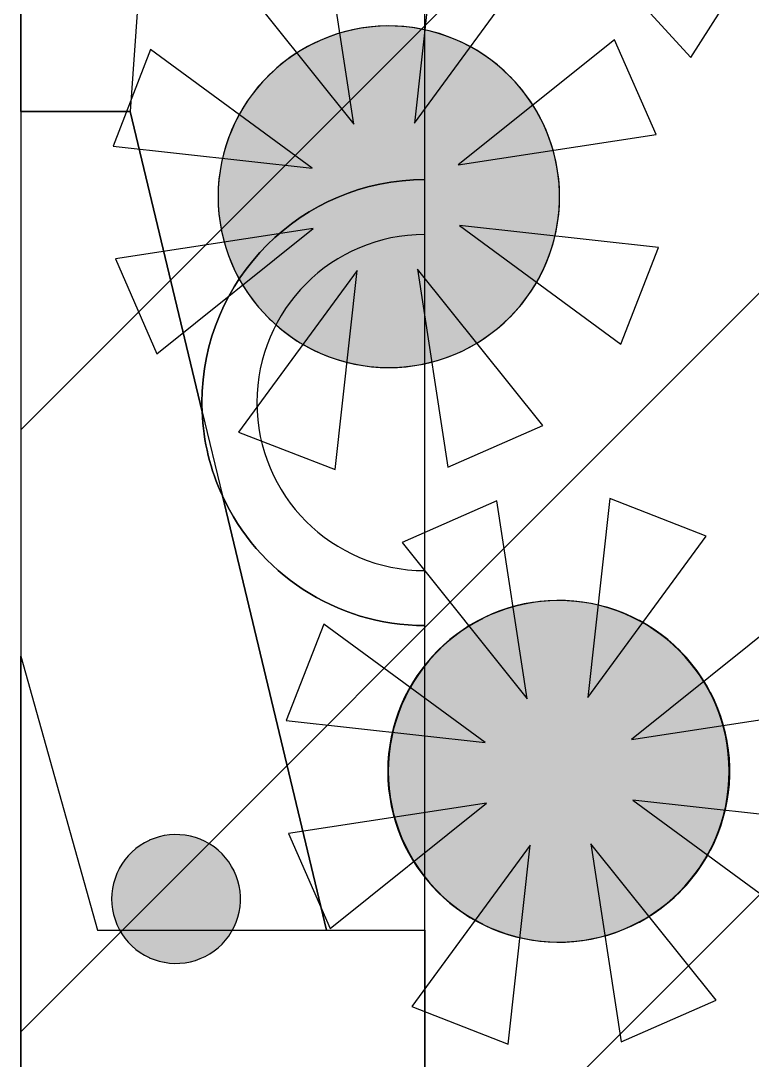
# Model space of a CAD drawing. Extents: x -10 to 112, y 72 to 347.
# Drawn here: x 71.26 to 88.45, y 84.74 to 109.16 of the extents above; entities that cross this region are included whole.
import ezdxf

# ---------------------------------------------------------------- set-up
doc = ezdxf.new("R2010")
doc.units = 0
for name, color, linetype in [('HOLES', 7, 'CONTINUOUS'), ('LAYER_5', 7, 'CONTINUOUS'), ('LAYER_7', 7, 'CONTINUOUS'), ('OUTLINES', 7, 'CONTINUOUS')]:
    doc.layers.add(name, color=color, linetype=linetype)

# ---------------------------------------------------------------- blocks, each defined once
blk = doc.blocks.new('*X88')
at = {"layer": 'OUTLINES', "color": 7}
blk.add_line((71.261, 85.403), (73.65, 87.792), dxfattribs=at)
blk = doc.blocks.new('*X94')
at = {"layer": 'OUTLINES', "color": 7}
for p, q in [((80.758, 109.042), (93.066, 121.351)), ((80.758, 94.9), (93.066, 107.208)), ((80.758, 80.758), (93.066, 93.066))]:
    blk.add_line(p, q, dxfattribs=at)
blk = doc.blocks.new('*X97')
at = {"layer": 'OUTLINES', "color": 7}
blk.add_line((74.783, 103.068), (80.758, 109.042), dxfattribs=at)
blk = doc.blocks.new('*X98')
at = {"layer": 'OUTLINES', "color": 7}
blk.add_line((77.519, 91.661), (80.758, 94.9), dxfattribs=at)
blk = doc.blocks.new('*X101')
at = {"layer": 'OUTLINES', "color": 7}
for p, q in [((71.261, 99.545), (74.783, 103.068)), ((73.65, 87.792), (77.519, 91.661))]:
    blk.add_line(p, q, dxfattribs=at)
blk = doc.blocks.new('BLOCK_3')
at = {"layer": 'OUTLINES'}
for points in [[(76.719, 147.736), (73.833, 107.026), (71.261, 107.026), (71.261, 147.736), (76.719, 147.736)], [(93.066, 87.792), (93.066, 74.715), (86.91, 74.715), (80.758, 74.715), (80.758, 87.792), (80.758, 94.95), (80.758, 96.241), (80.758, 104.136), (80.758, 105.428), (80.758, 122.414), (86.91, 122.414), (93.066, 122.414), (93.066, 105.428), (93.066, 104.136), (93.066, 96.241), (93.066, 94.95), (93.066, 87.792)], [(103.135, 96.273), (103.135, 71.522), (71.261, 71.522), (71.261, 94.23), (73.064, 87.792), (78.447, 87.792), (80.758, 87.792), (80.758, 74.715), (86.91, 74.715), (93.066, 74.715), (93.066, 87.792), (95.374, 87.792), (100.76, 87.792), (103.135, 96.273)]]:
    blk.add_lwpolyline(points, dxfattribs=at)
for points, knots in [([(111.563, 123.208), (111.563, 123.208), (111.563, 103.431), (111.563, 103.431), (111.563, 103.431), (109.375, 95.624), (109.375, 95.624), (109.375, 95.624), (109.375, 71.522), (109.375, 71.522), (109.375, 71.522), (106.377, 71.522), (106.377, 71.522), (106.377, 79.696), (106.377, 87.866), (106.377, 96.037), (107.386, 99.646), (108.398, 103.255), (109.407, 106.863), (108.68, 120.837), (107.953, 134.811), (107.227, 148.784), (105.473, 151.821), (103.717, 154.859), (101.963, 157.896), (101.586, 157.896), (101.208, 157.896), (100.831, 157.896), (98.64, 163.541), (93.207, 167.259), (87.154, 167.259), (81.1, 167.259), (75.667, 163.541), (73.476, 157.896), (73.099, 157.896), (72.722, 157.896), (72.344, 157.896), (71.981, 157.272), (71.621, 156.647), (71.261, 156.026), (71.261, 156.026), (71.261, 160.898), (71.261, 160.898), (71.36, 160.898), (71.459, 160.898), (71.557, 160.898), (78.207, 173.38), (96.1, 173.38), (102.75, 160.898), (103.064, 160.898), (103.378, 160.898), (103.695, 160.898), (105.858, 157.152), (108.021, 153.405), (110.187, 149.659), (110.645, 140.843), (111.104, 132.024), (111.563, 123.208)], [0, 0, 0, 0, 1, 1, 1, 2, 2, 2, 3, 3, 3, 4, 4, 4, 5, 5, 5, 6, 6, 6, 7, 7, 7, 8, 8, 8, 9, 9, 9, 10, 10, 10, 11, 11, 11, 12, 12, 12, 13, 13, 13, 14, 14, 14, 15, 15, 15, 16, 16, 16, 17, 17, 17, 18, 18, 18, 19, 19, 19, 19]), ([(83.834, 137.798), (83.834, 137.798), (83.834, 130.108), (83.834, 130.108), (83.834, 130.108), (80.758, 122.414), (80.758, 122.414), (80.758, 122.414), (80.758, 105.428), (80.758, 105.428), (77.865, 105.428), (75.519, 103.082), (75.519, 100.189), (75.519, 100.115), (75.519, 100.044), (75.526, 99.974), (75.526, 99.974), (73.833, 107.026), (73.833, 107.026), (73.833, 107.026), (76.719, 147.736), (76.719, 147.736), (76.719, 147.736), (80.758, 154.725), (80.758, 154.725), (80.758, 154.725), (81.527, 149.338), (81.527, 149.338), (80.765, 147.814), (80.38, 146.48), (80.232, 145.288), (80.084, 144.071), (80.179, 143.002), (80.373, 142.032), (80.758, 140.106), (81.527, 138.568), (83.834, 137.798)], [0, 0, 0, 0, 1, 1, 1, 2, 2, 2, 3, 3, 3, 4, 4, 4, 5, 5, 5, 6, 6, 6, 7, 7, 7, 8, 8, 8, 9, 9, 9, 10, 10, 10, 11, 11, 11, 12, 12, 12, 12]), ([(75.999, 97.998), (75.999, 97.998), (78.447, 87.792), (78.447, 87.792), (78.447, 87.792), (73.064, 87.792), (73.064, 87.792), (73.064, 87.792), (71.261, 94.23), (71.261, 94.23), (71.261, 94.23), (71.261, 107.026), (71.261, 107.026), (71.261, 107.026), (73.833, 107.026), (73.833, 107.026), (73.833, 107.026), (75.526, 99.974), (75.526, 99.974), (75.551, 99.268), (75.72, 98.601), (75.999, 97.998)], [0, 0, 0, 0, 1, 1, 1, 2, 2, 2, 3, 3, 3, 4, 4, 4, 5, 5, 5, 6, 6, 6, 7, 7, 7, 7]), ([(80.758, 104.136), (80.758, 104.136), (80.758, 96.241), (80.758, 96.241), (78.578, 96.241), (76.81, 98.009), (76.81, 100.189), (76.81, 102.369), (78.578, 104.136), (80.758, 104.136)], [0, 0, 0, 0, 1, 1, 1, 2, 2, 2, 3, 3, 3, 3]), ([(80.758, 94.95), (80.758, 94.95), (80.758, 87.792), (80.758, 87.792), (80.758, 87.792), (78.447, 87.792), (78.447, 87.792), (78.447, 87.792), (75.999, 97.998), (75.999, 97.998), (76.828, 96.199), (78.648, 94.95), (80.758, 94.95)], [0, 0, 0, 0, 1, 1, 1, 2, 2, 2, 3, 3, 3, 4, 4, 4, 4])]:
    blk.add_open_spline(points, degree=3, knots=knots, dxfattribs=at)
at = {"layer": 'OUTLINES', "color": 7}
for name in ['*X97', '*X94', '*X101', '*X98', '*X88']:
    blk.add_blockref(name, (0, 0), dxfattribs=at)
blk = doc.blocks.new('BLOCK_4')
at = {"layer": 'OUTLINES', "color": 7}
for points in [[(71.261, 147.736), (71.261, 107.026), (71.261, 94.23), (71.261, 71.522), (103.135, 71.522), (106.377, 71.522), (109.375, 71.522)], [(76.719, 147.736), (73.833, 107.026)], [(80.758, 87.792), (80.758, 94.95), (80.758, 96.241), (80.758, 104.136), (80.758, 105.428), (80.758, 122.414)], [(71.261, 107.026), (73.833, 107.026)], [(73.833, 107.026), (75.526, 99.974), (75.999, 97.998), (78.447, 87.792)], [(71.261, 94.23), (73.064, 87.792), (78.447, 87.792)], [(78.447, 87.792), (80.758, 87.792)], [(80.758, 87.792), (80.758, 74.715), (86.91, 74.715)]]:
    blk.add_lwpolyline(points, dxfattribs=at)
for points, knots in [([(106.377, 71.522), (106.377, 79.696), (106.377, 87.866), (106.377, 96.037), (107.386, 99.646), (108.398, 103.255), (109.407, 106.863), (108.68, 120.837), (107.953, 134.811), (107.227, 148.784), (105.473, 151.821), (103.717, 154.859), (101.963, 157.896), (101.586, 157.896), (101.208, 157.896), (100.831, 157.896), (98.64, 163.541), (93.207, 167.259), (87.154, 167.259), (81.1, 167.259), (75.667, 163.541), (73.476, 157.896), (73.099, 157.896), (72.722, 157.896), (72.344, 157.896), (71.981, 157.272), (71.621, 156.647), (71.261, 156.026)], [0, 0, 0, 0, 1, 1, 1, 2, 2, 2, 3, 3, 3, 4, 4, 4, 5, 5, 5, 6, 6, 6, 7, 7, 7, 8, 8, 8, 9, 9, 9, 9]), ([(80.758, 105.428), (77.865, 105.428), (75.519, 103.082), (75.519, 100.189), (75.519, 100.115), (75.519, 100.044), (75.526, 99.974), (75.551, 99.268), (75.72, 98.601), (75.999, 97.998), (76.828, 96.199), (78.648, 94.95), (80.758, 94.95)], [0, 0, 0, 0, 1, 1, 1, 2, 2, 2, 3, 3, 3, 4, 4, 4, 4]), ([(80.758, 104.136), (78.578, 104.136), (76.81, 102.369), (76.81, 100.189), (76.81, 98.009), (78.578, 96.241), (80.758, 96.241)], [0, 0, 0, 0, 1, 1, 1, 2, 2, 2, 2])]:
    blk.add_open_spline(points, degree=3, knots=knots, dxfattribs=at)
blk = doc.blocks.new('BLOCK_2')
at = {"layer": 'OUTLINES'}
for name in ['BLOCK_3', 'BLOCK_4']:
    blk.add_blockref(name, (0, 0), dxfattribs=at)
blk = doc.blocks.new('*U55')
at = {"layer": 'LAYER_5', "color": 7}
for points in [[(79.104, 101.092), (78.719, 108.857), (79.104, 108.956)], [(79.502, 101.031), (79.104, 108.956), (79.502, 109.016)], [(79.104, 101.092), (79.104, 108.956), (79.502, 101.031)], [(79.912, 101.011), (79.502, 109.016), (79.912, 109.037)], [(79.502, 101.031), (79.502, 109.016), (79.912, 101.011)], [(78.35, 101.326), (78, 108.553), (78.35, 108.722)], [(78.719, 101.191), (78.35, 108.722), (78.719, 108.857)], [(78.35, 101.326), (78.35, 108.722), (78.719, 101.191)], [(78.719, 101.191), (78.719, 108.857), (79.104, 101.092)], [(78, 101.495), (77.669, 108.352), (78, 108.553)], [(78, 101.495), (78, 108.553), (78.35, 101.326)], [(77.669, 101.696), (77.36, 108.121), (77.669, 108.352)], [(77.669, 101.696), (77.669, 108.352), (78, 101.495)], [(77.36, 101.927), (77.075, 107.862), (77.36, 108.121)], [(77.36, 101.927), (77.36, 108.121), (77.669, 101.696)], [(77.075, 102.186), (76.816, 107.577), (77.075, 107.862)], [(77.075, 102.186), (77.075, 107.862), (77.36, 101.927)], [(76.816, 102.471), (76.585, 107.268), (76.816, 107.577)], [(76.816, 102.471), (76.816, 107.577), (77.075, 102.186)], [(76.585, 102.78), (76.384, 106.937), (76.585, 107.268)], [(76.585, 102.78), (76.585, 107.268), (76.816, 102.471)], [(76.384, 103.111), (76.215, 106.586), (76.384, 106.937)], [(76.384, 103.111), (76.384, 106.937), (76.585, 102.78)], [(76.215, 103.462), (76.08, 106.217), (76.215, 106.586)], [(76.215, 103.462), (76.215, 106.586), (76.384, 103.111)], [(76.08, 103.831), (75.981, 105.833), (76.08, 106.217)], [(76.08, 103.831), (76.08, 106.217), (76.215, 103.462)], [(75.981, 104.215), (75.92, 105.434), (75.981, 105.833)], [(75.981, 104.215), (75.981, 105.833), (76.08, 103.831)], [(75.92, 104.614), (75.899, 105.024), (75.92, 105.434)], [(75.92, 104.614), (75.92, 105.434), (75.981, 104.215)]]:
    blk.add_solid(points, dxfattribs=at)
at = {"layer": 'LAYER_5', "color": 7, "extrusion": (0, 0, -1)}
for points in [[(-79.912, 101.011), (-79.912, 109.037), (-80.323, 101.031)], [(-80.323, 101.031), (-79.912, 109.037), (-80.323, 109.016)], [(-80.323, 101.031), (-80.323, 109.016), (-80.721, 101.092)], [(-80.721, 101.092), (-80.323, 109.016), (-80.721, 108.956)], [(-80.721, 101.092), (-80.721, 108.956), (-81.106, 101.191)], [(-81.106, 101.191), (-80.721, 108.956), (-81.106, 108.857)], [(-81.106, 101.191), (-81.106, 108.857), (-81.475, 101.326)], [(-81.475, 101.326), (-81.106, 108.857), (-81.475, 108.722)], [(-81.475, 101.326), (-81.475, 108.722), (-81.825, 101.495)], [(-81.825, 101.495), (-81.475, 108.722), (-81.825, 108.553)], [(-81.825, 101.495), (-81.825, 108.553), (-82.156, 101.696)], [(-82.156, 101.696), (-81.825, 108.553), (-82.156, 108.352)], [(-82.156, 101.696), (-82.156, 108.352), (-82.465, 101.927)], [(-82.465, 101.927), (-82.156, 108.352), (-82.465, 108.121)], [(-82.465, 101.927), (-82.465, 108.121), (-82.75, 102.186)], [(-82.75, 102.186), (-82.465, 108.121), (-82.75, 107.862)], [(-82.75, 102.186), (-82.75, 107.862), (-83.009, 102.471)], [(-83.009, 102.471), (-82.75, 107.862), (-83.009, 107.577)], [(-83.009, 102.471), (-83.009, 107.577), (-83.24, 102.78)], [(-83.24, 102.78), (-83.009, 107.577), (-83.24, 107.268)], [(-83.24, 102.78), (-83.24, 107.268), (-83.441, 103.111)], [(-83.441, 103.111), (-83.24, 107.268), (-83.441, 106.937)], [(-83.441, 103.111), (-83.441, 106.937), (-83.61, 103.462)], [(-83.61, 103.462), (-83.441, 106.937), (-83.61, 106.586)], [(-83.61, 103.462), (-83.61, 106.586), (-83.745, 103.831)], [(-83.745, 103.831), (-83.61, 106.586), (-83.745, 106.217)], [(-83.745, 103.831), (-83.745, 106.217), (-83.844, 104.215)], [(-83.844, 104.215), (-83.745, 106.217), (-83.844, 105.833)], [(-83.844, 104.215), (-83.844, 105.833), (-83.905, 104.614)], [(-83.905, 104.614), (-83.844, 105.833), (-83.905, 105.434)], [(-83.905, 104.614), (-83.905, 105.434), (-83.926, 105.024)]]:
    blk.add_solid(points, dxfattribs=at)
blk = doc.blocks.new('*U59')
at = {"layer": 'LAYER_5', "color": 7}
for points in [[(83.49, 87.531), (83.091, 95.455), (83.49, 95.516)], [(83.9, 87.511), (83.49, 95.516), (83.9, 95.537)], [(83.49, 87.531), (83.49, 95.516), (83.9, 87.511)], [(82.707, 87.691), (82.338, 95.222), (82.707, 95.357)], [(83.091, 87.592), (82.707, 95.357), (83.091, 95.455)], [(82.707, 87.691), (82.707, 95.357), (83.091, 87.592)], [(83.091, 87.592), (83.091, 95.455), (83.49, 87.531)], [(81.987, 87.995), (81.656, 94.852), (81.987, 95.053)], [(82.338, 87.826), (81.987, 95.053), (82.338, 95.222)], [(81.987, 87.995), (81.987, 95.053), (82.338, 87.826)], [(82.338, 87.826), (82.338, 95.222), (82.707, 87.691)], [(81.656, 88.196), (81.347, 94.621), (81.656, 94.852)], [(81.656, 88.196), (81.656, 94.852), (81.987, 87.995)], [(81.347, 88.427), (81.062, 94.362), (81.347, 94.621)], [(81.347, 88.427), (81.347, 94.621), (81.656, 88.196)], [(81.062, 88.686), (80.803, 94.077), (81.062, 94.362)], [(81.062, 88.686), (81.062, 94.362), (81.347, 88.427)], [(80.803, 88.971), (80.572, 93.768), (80.803, 94.077)], [(80.803, 88.971), (80.803, 94.077), (81.062, 88.686)], [(80.572, 89.28), (80.371, 93.437), (80.572, 93.768)], [(80.572, 89.28), (80.572, 93.768), (80.803, 88.971)], [(80.371, 89.611), (80.202, 93.086), (80.371, 93.437)], [(80.371, 89.611), (80.371, 93.437), (80.572, 89.28)], [(80.202, 89.962), (80.067, 92.717), (80.202, 93.086)], [(80.202, 89.962), (80.202, 93.086), (80.371, 89.611)], [(80.067, 90.33), (79.968, 92.333), (80.067, 92.717)], [(80.067, 90.33), (80.067, 92.717), (80.202, 89.962)], [(79.968, 90.715), (79.908, 91.934), (79.968, 92.333)], [(79.968, 90.715), (79.968, 92.333), (80.067, 90.33)], [(79.908, 91.113), (79.887, 91.524), (79.908, 91.934)], [(79.908, 91.113), (79.908, 91.934), (79.968, 90.715)]]:
    blk.add_solid(points, dxfattribs=at)
at = {"layer": 'LAYER_5', "color": 7, "extrusion": (0, 0, -1)}
for points in [[(-83.9, 87.511), (-83.9, 95.537), (-84.31, 87.531)], [(-84.31, 87.531), (-83.9, 95.537), (-84.31, 95.516)], [(-84.31, 87.531), (-84.31, 95.516), (-84.709, 87.592)], [(-84.709, 87.592), (-84.31, 95.516), (-84.709, 95.455)], [(-84.709, 87.592), (-84.709, 95.455), (-85.094, 87.691)], [(-85.094, 87.691), (-84.709, 95.455), (-85.094, 95.357)], [(-85.094, 87.691), (-85.094, 95.357), (-85.462, 87.826)], [(-85.462, 87.826), (-85.094, 95.357), (-85.462, 95.222)], [(-85.462, 87.826), (-85.462, 95.222), (-85.813, 87.995)], [(-85.813, 87.995), (-85.462, 95.222), (-85.813, 95.053)], [(-85.813, 87.995), (-85.813, 95.053), (-86.144, 88.196)], [(-86.144, 88.196), (-85.813, 95.053), (-86.144, 94.852)], [(-86.144, 88.196), (-86.144, 94.852), (-86.453, 88.427)], [(-86.453, 88.427), (-86.144, 94.852), (-86.453, 94.621)], [(-86.453, 88.427), (-86.453, 94.621), (-86.738, 88.686)], [(-86.738, 88.686), (-86.453, 94.621), (-86.738, 94.362)], [(-86.738, 88.686), (-86.738, 94.362), (-86.997, 88.971)], [(-86.997, 88.971), (-86.738, 94.362), (-86.997, 94.077)], [(-86.997, 88.971), (-86.997, 94.077), (-87.228, 89.28)], [(-87.228, 89.28), (-86.997, 94.077), (-87.228, 93.768)], [(-87.228, 89.28), (-87.228, 93.768), (-87.429, 89.611)], [(-87.429, 89.611), (-87.228, 93.768), (-87.429, 93.437)], [(-87.429, 89.611), (-87.429, 93.437), (-87.598, 89.962)], [(-87.598, 89.962), (-87.429, 93.437), (-87.598, 93.086)], [(-87.598, 89.962), (-87.598, 93.086), (-87.733, 90.33)], [(-87.733, 90.33), (-87.598, 93.086), (-87.733, 92.717)], [(-87.733, 90.33), (-87.733, 92.717), (-87.832, 90.715)], [(-87.832, 90.715), (-87.733, 92.717), (-87.832, 92.333)], [(-87.832, 90.715), (-87.832, 92.333), (-87.893, 91.113)], [(-87.893, 91.113), (-87.832, 92.333), (-87.893, 91.934)], [(-87.893, 91.113), (-87.893, 91.934), (-87.913, 91.524)]]:
    blk.add_solid(points, dxfattribs=at)
blk = doc.blocks.new('BLOCK_14')
at = {"layer": 'LAYER_7', "color": 7}
blk.add_lwpolyline([(78.535, 87.834), (82.209, 90.776), (77.557, 90.062), (78.535, 87.834)], dxfattribs=at)
blk = doc.blocks.new('BLOCK_15')
at = {"layer": 'LAYER_7', "color": 7}
blk.add_lwpolyline([(82.719, 85.112), (83.237, 89.79), (80.452, 85.996), (82.719, 85.112)], dxfattribs=at)
blk = doc.blocks.new('BLOCK_16')
at = {"layer": 'LAYER_7', "color": 7}
blk.add_lwpolyline([(87.603, 86.146), (84.661, 89.82), (85.375, 85.168), (87.603, 86.146)], dxfattribs=at)
blk = doc.blocks.new('BLOCK_17')
at = {"layer": 'LAYER_7', "color": 7}
blk.add_lwpolyline([(90.325, 90.33), (85.646, 90.848), (89.441, 88.063), (90.325, 90.33)], dxfattribs=at)
blk = doc.blocks.new('BLOCK_18')
at = {"layer": 'LAYER_7', "color": 7}
blk.add_lwpolyline([(89.291, 95.214), (85.616, 92.272), (90.269, 92.986), (89.291, 95.214)], dxfattribs=at)
blk = doc.blocks.new('BLOCK_19')
at = {"layer": 'LAYER_7', "color": 7}
blk.add_lwpolyline([(85.106, 97.936), (84.589, 93.257), (87.374, 97.052), (85.106, 97.936)], dxfattribs=at)
blk = doc.blocks.new('BLOCK_20')
at = {"layer": 'LAYER_7', "color": 7}
blk.add_lwpolyline([(80.223, 96.902), (83.165, 93.227), (82.451, 97.88), (80.223, 96.902)], dxfattribs=at)
blk = doc.blocks.new('BLOCK_21')
at = {"layer": 'LAYER_7', "color": 7}
blk.add_lwpolyline([(77.501, 92.717), (82.179, 92.199), (78.385, 94.984), (77.501, 92.717)], dxfattribs=at)
blk = doc.blocks.new('BLOCK_13')
at = {"layer": 'LAYER_7'}
for name in ['BLOCK_20', 'BLOCK_19', 'BLOCK_18', 'BLOCK_21', 'BLOCK_14', 'BLOCK_17', 'BLOCK_15', 'BLOCK_16']:
    blk.add_blockref(name, (0, 0), dxfattribs=at)
blk = doc.blocks.new('BLOCK_31')
at = {"layer": 'LAYER_7', "color": 7}
blk.add_lwpolyline([(74.463, 101.334), (78.137, 104.276), (73.484, 103.562), (74.463, 101.334)], dxfattribs=at)
blk = doc.blocks.new('BLOCK_32')
at = {"layer": 'LAYER_7', "color": 7}
blk.add_lwpolyline([(78.647, 98.612), (79.165, 103.291), (76.38, 99.496), (78.647, 98.612)], dxfattribs=at)
blk = doc.blocks.new('BLOCK_33')
at = {"layer": 'LAYER_7', "color": 7}
blk.add_lwpolyline([(83.53, 99.646), (80.588, 103.32), (81.302, 98.668), (83.53, 99.646)], dxfattribs=at)
blk = doc.blocks.new('BLOCK_34')
at = {"layer": 'LAYER_7', "color": 7}
blk.add_lwpolyline([(86.252, 103.83), (81.574, 104.348), (85.368, 101.563), (86.252, 103.83)], dxfattribs=at)
blk = doc.blocks.new('BLOCK_35')
at = {"layer": 'LAYER_7', "color": 7}
blk.add_lwpolyline([(85.218, 108.714), (81.544, 105.772), (86.196, 106.486), (85.218, 108.714)], dxfattribs=at)
blk = doc.blocks.new('BLOCK_36')
at = {"layer": 'LAYER_7', "color": 7}
blk.add_lwpolyline([(81.034, 111.436), (80.516, 106.757), (83.301, 110.552), (81.034, 111.436)], dxfattribs=at)
blk = doc.blocks.new('BLOCK_37')
at = {"layer": 'LAYER_7', "color": 7}
blk.add_lwpolyline([(76.15, 110.402), (79.092, 106.727), (78.379, 111.38), (76.15, 110.402)], dxfattribs=at)
blk = doc.blocks.new('BLOCK_38')
at = {"layer": 'LAYER_7', "color": 7}
blk.add_lwpolyline([(73.429, 106.217), (78.107, 105.699), (74.312, 108.485), (73.429, 106.217)], dxfattribs=at)
blk = doc.blocks.new('BLOCK_30')
at = {"layer": 'LAYER_7'}
for name in ['BLOCK_37', 'BLOCK_36', 'BLOCK_35', 'BLOCK_38', 'BLOCK_34', 'BLOCK_31', 'BLOCK_33', 'BLOCK_32']:
    blk.add_blockref(name, (0, 0), dxfattribs=at)
blk = doc.blocks.new('BLOCK_40')
at = {"layer": 'LAYER_7', "color": 7}
blk.add_lwpolyline([(87.01, 108.3), (89.541, 112.269), (85.366, 110.095), (87.01, 108.3)], dxfattribs=at)
blk = doc.blocks.new('BLOCK_41')
at = {"layer": 'LAYER_7', "color": 7}
blk.add_lwpolyline([(91.848, 107.071), (90.831, 111.667), (89.417, 107.177), (91.848, 107.071)], dxfattribs=at)
blk = doc.blocks.new('BLOCK_42')
at = {"layer": 'LAYER_7', "color": 7}
blk.add_lwpolyline([(96.138, 109.622), (92.17, 112.154), (94.344, 107.979), (96.138, 109.622)], dxfattribs=at)
blk = doc.blocks.new('BLOCK_43')
at = {"layer": 'LAYER_7', "color": 7}
blk.add_lwpolyline([(97.368, 114.46), (92.772, 113.444), (97.261, 112.029), (97.368, 114.46)], dxfattribs=at)
blk = doc.blocks.new('BLOCK_44')
at = {"layer": 'LAYER_7', "color": 7}
blk.add_lwpolyline([(94.816, 118.751), (92.285, 114.782), (96.46, 116.956), (94.816, 118.751)], dxfattribs=at)
blk = doc.blocks.new('BLOCK_45')
at = {"layer": 'LAYER_7', "color": 7}
blk.add_lwpolyline([(89.978, 119.98), (90.995, 115.384), (92.409, 119.873), (89.978, 119.98)], dxfattribs=at)
blk = doc.blocks.new('BLOCK_46')
at = {"layer": 'LAYER_7', "color": 7}
blk.add_lwpolyline([(85.688, 117.428), (89.656, 114.897), (87.482, 119.072), (85.688, 117.428)], dxfattribs=at)
blk = doc.blocks.new('BLOCK_47')
at = {"layer": 'LAYER_7', "color": 7}
blk.add_lwpolyline([(84.458, 112.591), (89.054, 113.607), (84.565, 115.021), (84.458, 112.591)], dxfattribs=at)
blk = doc.blocks.new('BLOCK_39')
at = {"layer": 'LAYER_7'}
for name in ['BLOCK_45', 'BLOCK_46', 'BLOCK_44', 'BLOCK_47', 'BLOCK_43', 'BLOCK_40', 'BLOCK_42', 'BLOCK_41']:
    blk.add_blockref(name, (0, 0), dxfattribs=at)
blk = doc.blocks.new('*U63')
at = {"layer": 'HOLES', "color": 7}
for points in [[(74.279, 87.147), (74.17, 89.845), (74.279, 89.901)], [(74.282, 87.145), (74.279, 89.901), (74.282, 89.903)], [(74.279, 87.147), (74.279, 89.901), (74.282, 87.145)], [(74.397, 87.1), (74.282, 89.903), (74.397, 89.948)], [(74.282, 87.145), (74.282, 89.903), (74.397, 87.1)], [(74.513, 87.064), (74.397, 89.948), (74.513, 89.984)], [(74.397, 87.1), (74.397, 89.948), (74.513, 87.064)], [(74.633, 87.036), (74.513, 89.984), (74.633, 90.012)], [(74.513, 87.064), (74.513, 89.984), (74.633, 87.036)], [(74.637, 87.036), (74.633, 90.012), (74.637, 90.013)], [(74.633, 87.036), (74.633, 90.012), (74.637, 87.036)], [(74.759, 87.018), (74.637, 90.013), (74.759, 90.03)], [(74.637, 87.036), (74.637, 90.013), (74.759, 87.018)], [(74.881, 87.01), (74.759, 90.03), (74.881, 90.038)], [(74.759, 87.018), (74.759, 90.03), (74.881, 87.01)], [(73.969, 87.34), (73.875, 89.627), (73.969, 89.708)], [(74.065, 87.267), (73.969, 89.708), (74.065, 89.781)], [(73.969, 87.34), (73.969, 89.708), (74.065, 87.267)], [(74.17, 87.203), (74.065, 89.781), (74.17, 89.845)], [(74.065, 87.267), (74.065, 89.781), (74.17, 87.203)], [(74.17, 87.203), (74.17, 89.845), (74.279, 87.147)], [(73.71, 87.605), (73.638, 89.344), (73.71, 89.443)], [(73.786, 87.511), (73.71, 89.443), (73.786, 89.537)], [(73.71, 87.605), (73.71, 89.443), (73.786, 87.511)], [(73.875, 87.422), (73.786, 89.537), (73.875, 89.627)], [(73.786, 87.511), (73.786, 89.537), (73.875, 87.422)], [(73.875, 87.422), (73.875, 89.627), (73.969, 87.34)], [(73.573, 87.814), (73.522, 89.122), (73.573, 89.234)], [(73.575, 87.81), (73.573, 89.234), (73.575, 89.238)], [(73.573, 87.814), (73.573, 89.234), (73.575, 87.81)], [(73.638, 87.704), (73.575, 89.238), (73.638, 89.344)], [(73.575, 87.81), (73.575, 89.238), (73.638, 87.704)], [(73.638, 87.704), (73.638, 89.344), (73.71, 87.605)], [(73.477, 88.04), (73.444, 88.891), (73.477, 89.008)], [(73.522, 87.926), (73.477, 89.008), (73.522, 89.122)], [(73.477, 88.04), (73.477, 89.008), (73.522, 87.926)], [(73.522, 87.926), (73.522, 89.122), (73.573, 87.814)], [(73.418, 88.28), (73.402, 88.646), (73.418, 88.768)], [(73.444, 88.157), (73.418, 88.772), (73.444, 88.891)], [(73.418, 88.276), (73.418, 88.768), (73.418, 88.772)], [(73.418, 88.276), (73.418, 88.772), (73.444, 88.157)], [(73.418, 88.28), (73.418, 88.768), (73.418, 88.276)], [(73.444, 88.157), (73.444, 88.891), (73.477, 88.04)], [(73.402, 88.402), (73.397, 88.524), (73.402, 88.646)], [(73.402, 88.402), (73.402, 88.646), (73.418, 88.28)]]:
    blk.add_solid(points, dxfattribs=at)
at = {"layer": 'HOLES', "color": 7, "extrusion": (0, 0, -1)}
for points in [[(-74.881, 87.01), (-74.881, 90.038), (-75.002, 87.013)], [(-75.002, 87.013), (-74.881, 90.038), (-75.002, 90.035)], [(-75.002, 87.013), (-75.002, 90.035), (-75.124, 87.026)], [(-75.124, 87.026), (-75.002, 90.035), (-75.124, 90.023)], [(-75.124, 87.026), (-75.124, 90.023), (-75.128, 87.026)], [(-75.128, 87.026), (-75.124, 90.023), (-75.128, 90.022)], [(-75.128, 87.026), (-75.128, 90.022), (-75.25, 87.049)], [(-75.25, 87.049), (-75.128, 90.022), (-75.25, 89.999)], [(-75.25, 87.049), (-75.25, 89.999), (-75.367, 87.079)], [(-75.367, 87.079), (-75.25, 89.999), (-75.367, 89.969)], [(-75.367, 87.079), (-75.367, 89.969), (-75.481, 87.123)], [(-75.481, 87.123), (-75.367, 89.969), (-75.481, 89.926)], [(-75.481, 87.123), (-75.481, 89.926), (-75.593, 87.173)], [(-75.593, 87.173), (-75.481, 89.926), (-75.593, 89.875)], [(-75.593, 87.173), (-75.593, 89.875), (-75.597, 87.175)], [(-75.597, 87.175), (-75.593, 89.875), (-75.597, 89.873)], [(-75.597, 87.175), (-75.597, 89.873), (-75.703, 87.234)], [(-75.703, 87.234), (-75.597, 89.873), (-75.703, 89.815)], [(-75.703, 87.234), (-75.703, 89.815), (-75.805, 87.302)], [(-75.805, 87.302), (-75.703, 89.815), (-75.805, 89.746)], [(-75.805, 87.302), (-75.805, 89.746), (-75.902, 87.378)], [(-75.902, 87.378), (-75.805, 89.746), (-75.902, 89.67)], [(-75.902, 87.378), (-75.902, 89.67), (-75.991, 87.462)], [(-75.991, 87.462), (-75.902, 89.67), (-75.991, 89.586)], [(-75.991, 87.462), (-75.991, 89.586), (-75.993, 87.465)], [(-75.993, 87.465), (-75.991, 89.586), (-75.993, 89.583)], [(-75.993, 87.465), (-75.993, 89.583), (-76.075, 87.556)], [(-76.075, 87.556), (-75.993, 89.583), (-76.075, 89.492)], [(-76.075, 87.556), (-76.075, 89.492), (-76.151, 87.653)], [(-76.151, 87.653), (-76.075, 89.492), (-76.151, 89.395)], [(-76.151, 87.653), (-76.151, 89.395), (-76.217, 87.757)], [(-76.217, 87.757), (-76.151, 89.395), (-76.217, 89.291)], [(-76.217, 87.757), (-76.217, 89.291), (-76.273, 87.866)], [(-76.273, 87.866), (-76.217, 89.291), (-76.273, 89.182)], [(-76.273, 87.866), (-76.273, 89.182), (-76.274, 87.87)], [(-76.274, 87.87), (-76.273, 89.182), (-76.274, 89.178)], [(-76.274, 87.87), (-76.274, 89.178), (-76.325, 87.982)], [(-76.325, 87.982), (-76.274, 89.178), (-76.325, 89.066)], [(-76.325, 87.982), (-76.325, 89.066), (-76.363, 88.096)], [(-76.363, 88.096), (-76.325, 89.066), (-76.363, 88.952)], [(-76.363, 88.096), (-76.363, 88.952), (-76.394, 88.215)], [(-76.394, 88.215), (-76.363, 88.952), (-76.394, 88.833)], [(-76.394, 88.215), (-76.394, 88.833), (-76.414, 88.337)], [(-76.414, 88.337), (-76.394, 88.833), (-76.414, 88.711)], [(-76.414, 88.337), (-76.414, 88.711), (-76.415, 88.341)], [(-76.415, 88.341), (-76.414, 88.711), (-76.415, 88.707)], [(-76.415, 88.341), (-76.415, 88.707), (-76.425, 88.463)], [(-76.425, 88.463), (-76.415, 88.707), (-76.425, 88.585)]]:
    blk.add_solid(points, dxfattribs=at)
blk = doc.blocks.new('*U64')
at = {"layer": 'HOLES', "color": 7}
for points in [[(83.461, 87.536), (83.263, 95.484), (83.461, 95.512)], [(83.661, 87.518), (83.461, 95.512), (83.661, 95.529)], [(83.461, 87.536), (83.461, 95.512), (83.661, 87.518)], [(83.862, 87.511), (83.661, 95.529), (83.862, 95.537)], [(83.661, 87.518), (83.661, 95.529), (83.862, 87.511)], [(82.484, 87.773), (82.296, 95.198), (82.484, 95.275)], [(82.672, 87.707), (82.484, 95.275), (82.672, 95.341)], [(82.484, 87.773), (82.484, 95.275), (82.672, 87.707)], [(82.865, 87.651), (82.672, 95.341), (82.865, 95.397)], [(82.672, 87.707), (82.672, 95.341), (82.865, 87.651)], [(83.061, 87.603), (82.865, 95.397), (83.061, 95.445)], [(82.865, 87.651), (82.865, 95.397), (83.061, 87.603)], [(83.259, 87.565), (83.061, 95.445), (83.259, 95.483)], [(83.061, 87.603), (83.061, 95.445), (83.259, 87.565)], [(83.263, 87.564), (83.259, 95.483), (83.263, 95.484)], [(83.259, 87.565), (83.259, 95.483), (83.263, 87.564)], [(83.263, 87.564), (83.263, 95.484), (83.461, 87.536)], [(81.934, 88.031), (81.762, 94.912), (81.934, 95.016)], [(82.112, 87.937), (81.934, 95.016), (82.112, 95.11)], [(81.934, 88.031), (81.934, 95.016), (82.112, 87.937)], [(82.116, 87.935), (82.112, 95.11), (82.116, 95.112)], [(82.112, 87.937), (82.112, 95.11), (82.116, 87.935)], [(82.296, 87.849), (82.116, 95.112), (82.296, 95.198)], [(82.116, 87.935), (82.116, 95.112), (82.296, 87.849)], [(82.296, 87.849), (82.296, 95.198), (82.484, 87.773)], [(81.594, 88.247), (81.434, 94.679), (81.594, 94.801)], [(81.762, 88.135), (81.594, 94.801), (81.762, 94.912)], [(81.594, 88.247), (81.594, 94.801), (81.762, 88.135)], [(81.762, 88.135), (81.762, 94.912), (81.934, 88.031)], [(81.279, 88.496), (81.129, 94.414), (81.279, 94.552)], [(81.434, 88.369), (81.279, 94.552), (81.434, 94.679)], [(81.279, 88.496), (81.279, 94.552), (81.434, 88.369)], [(81.434, 88.369), (81.434, 94.679), (81.594, 88.247)], [(81.126, 88.636), (80.987, 94.269), (81.126, 94.412)], [(81.129, 88.633), (81.126, 94.412), (81.129, 94.414)], [(81.126, 88.636), (81.126, 94.412), (81.129, 88.633)], [(81.129, 88.633), (81.129, 94.414), (81.279, 88.496)], [(80.852, 88.928), (80.725, 93.962), (80.852, 94.119)], [(80.987, 88.778), (80.852, 94.119), (80.987, 94.269)], [(80.852, 88.928), (80.852, 94.119), (80.987, 88.778)], [(80.987, 88.778), (80.987, 94.269), (81.126, 88.636)], [(80.608, 89.248), (80.499, 93.632), (80.608, 93.799)], [(80.725, 89.086), (80.608, 93.799), (80.725, 93.962)], [(80.608, 89.248), (80.608, 93.799), (80.725, 89.086)], [(80.725, 89.086), (80.725, 93.962), (80.852, 88.928)], [(80.499, 89.416), (80.397, 93.459), (80.499, 93.632)], [(80.499, 89.416), (80.499, 93.632), (80.608, 89.248)], [(80.397, 89.589), (80.303, 93.279), (80.397, 93.459)], [(80.397, 89.589), (80.397, 93.459), (80.499, 89.416)], [(80.22, 89.955), (80.144, 92.907), (80.22, 93.092)], [(80.302, 89.772), (80.22, 93.092), (80.302, 93.275)], [(80.22, 89.955), (80.22, 93.092), (80.302, 89.772)], [(80.303, 89.769), (80.302, 93.275), (80.303, 93.279)], [(80.302, 89.772), (80.302, 93.275), (80.303, 89.769)], [(80.303, 89.769), (80.303, 93.279), (80.397, 89.589)], [(80.144, 90.141), (80.081, 92.716), (80.144, 92.907)], [(80.144, 90.141), (80.144, 92.907), (80.22, 89.955)], [(80.081, 90.331), (80.025, 92.523), (80.081, 92.716)], [(80.081, 90.331), (80.081, 92.716), (80.144, 90.141)], [(79.982, 90.72), (79.946, 92.13), (79.982, 92.328)], [(80.025, 90.524), (79.982, 92.328), (80.025, 92.523)], [(79.982, 90.72), (79.982, 92.328), (80.025, 90.524)], [(80.025, 90.524), (80.025, 92.523), (80.081, 90.331)], [(79.946, 90.922), (79.92, 91.925), (79.946, 92.126)], [(79.946, 90.918), (79.946, 92.126), (79.946, 92.13)], [(79.946, 90.918), (79.946, 92.13), (79.982, 90.72)], [(79.946, 90.922), (79.946, 92.126), (79.946, 90.918)], [(79.92, 91.122), (79.905, 91.724), (79.92, 91.925)], [(79.92, 91.122), (79.92, 91.925), (79.946, 90.922)], [(79.905, 91.323), (79.9, 91.524), (79.905, 91.724)], [(79.905, 91.323), (79.905, 91.724), (79.92, 91.122)]]:
    blk.add_solid(points, dxfattribs=at)
at = {"layer": 'HOLES', "color": 7, "extrusion": (0, 0, -1)}
for points in [[(-83.862, 87.511), (-83.862, 95.537), (-84.063, 87.513)], [(-84.063, 87.513), (-83.862, 95.537), (-84.063, 95.534)], [(-84.063, 87.513), (-84.063, 95.534), (-84.263, 87.526)], [(-84.263, 87.526), (-84.063, 95.534), (-84.263, 95.522)], [(-84.263, 87.526), (-84.263, 95.522), (-84.464, 87.549)], [(-84.464, 87.549), (-84.263, 95.522), (-84.464, 95.499)], [(-84.464, 87.549), (-84.464, 95.499), (-84.468, 87.549)], [(-84.468, 87.549), (-84.464, 95.499), (-84.468, 95.498)], [(-84.468, 87.549), (-84.468, 95.498), (-84.666, 87.582)], [(-84.666, 87.582), (-84.468, 95.498), (-84.666, 95.465)], [(-84.666, 87.582), (-84.666, 95.465), (-84.862, 87.625)], [(-84.862, 87.625), (-84.666, 95.465), (-84.862, 95.422)], [(-84.862, 87.625), (-84.862, 95.422), (-85.057, 87.676)], [(-85.057, 87.676), (-84.862, 95.422), (-85.057, 95.371)], [(-85.057, 87.676), (-85.057, 95.371), (-85.248, 87.74)], [(-85.248, 87.74), (-85.057, 95.371), (-85.248, 95.308)], [(-85.248, 87.74), (-85.248, 95.308), (-85.436, 87.811)], [(-85.436, 87.811), (-85.248, 95.308), (-85.436, 95.237)], [(-85.436, 87.811), (-85.436, 95.237), (-85.621, 87.892)], [(-85.621, 87.892), (-85.436, 95.237), (-85.621, 95.155)], [(-85.621, 87.892), (-85.621, 95.155), (-85.799, 87.981)], [(-85.799, 87.981), (-85.621, 95.155), (-85.799, 95.067)], [(-85.799, 87.981), (-85.799, 95.067), (-85.803, 87.983)], [(-85.803, 87.983), (-85.799, 95.067), (-85.803, 95.065)], [(-85.803, 87.983), (-85.803, 95.065), (-85.978, 88.082)], [(-85.978, 88.082), (-85.803, 95.065), (-85.978, 94.966)], [(-85.978, 88.082), (-85.978, 94.966), (-86.148, 88.191)], [(-86.148, 88.191), (-85.978, 94.966), (-86.148, 94.856)], [(-86.148, 88.191), (-86.148, 94.856), (-86.313, 88.308)], [(-86.313, 88.308), (-86.148, 94.856), (-86.313, 94.74)], [(-86.313, 88.308), (-86.313, 94.74), (-86.471, 88.43)], [(-86.471, 88.43), (-86.313, 94.74), (-86.471, 94.618)], [(-86.471, 88.43), (-86.471, 94.618), (-86.623, 88.562)], [(-86.623, 88.562), (-86.471, 94.618), (-86.623, 94.486)], [(-86.623, 88.562), (-86.623, 94.486), (-86.768, 88.702)], [(-86.768, 88.702), (-86.623, 94.486), (-86.768, 94.346)], [(-86.768, 88.702), (-86.768, 94.346), (-86.771, 88.704)], [(-86.771, 88.704), (-86.768, 94.346), (-86.771, 94.343)], [(-86.771, 88.704), (-86.771, 94.343), (-86.908, 88.852)], [(-86.908, 88.852), (-86.771, 94.343), (-86.908, 94.196)], [(-86.908, 88.852), (-86.908, 94.196), (-87.037, 89.004)], [(-87.037, 89.004), (-86.908, 94.196), (-87.037, 94.043)], [(-87.037, 89.004), (-87.037, 94.043), (-87.159, 89.164)], [(-87.159, 89.164), (-87.037, 94.043), (-87.159, 93.883)], [(-87.159, 89.164), (-87.159, 93.883), (-87.273, 89.329)], [(-87.273, 89.329), (-87.159, 93.883), (-87.273, 93.718)], [(-87.273, 89.329), (-87.273, 93.718), (-87.38, 89.502)], [(-87.38, 89.502), (-87.273, 93.718), (-87.38, 93.546)], [(-87.38, 89.502), (-87.38, 93.546), (-87.477, 89.677)], [(-87.477, 89.677), (-87.38, 93.546), (-87.477, 93.37)], [(-87.477, 89.677), (-87.477, 93.37), (-87.478, 89.681)], [(-87.478, 89.681), (-87.477, 93.37), (-87.478, 93.367)], [(-87.478, 89.681), (-87.478, 93.367), (-87.565, 89.861)], [(-87.565, 89.861), (-87.478, 93.367), (-87.565, 93.186)], [(-87.565, 89.861), (-87.565, 93.186), (-87.644, 90.047)], [(-87.644, 90.047), (-87.565, 93.186), (-87.644, 93.001)], [(-87.644, 90.047), (-87.644, 93.001), (-87.715, 90.237)], [(-87.715, 90.237), (-87.644, 93.001), (-87.715, 92.81)], [(-87.715, 90.237), (-87.715, 92.81), (-87.773, 90.428)], [(-87.773, 90.428), (-87.715, 92.81), (-87.773, 92.62)], [(-87.773, 90.428), (-87.773, 92.62), (-87.824, 90.623)], [(-87.824, 90.623), (-87.773, 92.62), (-87.824, 92.424)], [(-87.824, 90.623), (-87.824, 92.424), (-87.864, 90.819)], [(-87.864, 90.819), (-87.824, 92.424), (-87.864, 92.229)], [(-87.864, 90.819), (-87.864, 92.229), (-87.865, 90.823)], [(-87.865, 90.823), (-87.864, 92.229), (-87.865, 92.225)], [(-87.865, 90.823), (-87.865, 92.225), (-87.896, 91.023)], [(-87.896, 91.023), (-87.865, 92.225), (-87.896, 92.024)], [(-87.896, 91.023), (-87.896, 92.024), (-87.916, 91.221)], [(-87.916, 91.221), (-87.896, 92.024), (-87.916, 91.826)], [(-87.916, 91.221), (-87.916, 91.826), (-87.926, 91.422)], [(-87.926, 91.422), (-87.916, 91.826), (-87.926, 91.625)]]:
    blk.add_solid(points, dxfattribs=at)
blk = doc.blocks.new('*U67')
at = {"layer": 'HOLES', "color": 7}
for points in [[(79.06, 101.103), (78.864, 108.897), (79.06, 108.945)], [(79.258, 101.065), (79.06, 108.945), (79.258, 108.983)], [(79.06, 101.103), (79.06, 108.945), (79.258, 101.065)], [(79.262, 101.064), (79.258, 108.983), (79.262, 108.984)], [(79.258, 101.065), (79.258, 108.983), (79.262, 101.064)], [(79.46, 101.036), (79.262, 108.984), (79.46, 109.012)], [(79.262, 101.064), (79.262, 108.984), (79.46, 101.036)], [(79.661, 101.018), (79.46, 109.012), (79.661, 109.03)], [(79.46, 101.036), (79.46, 109.012), (79.661, 101.018)], [(79.862, 101.011), (79.661, 109.03), (79.862, 109.037)], [(79.661, 101.018), (79.661, 109.03), (79.862, 101.011)], [(78.295, 101.349), (78.115, 108.612), (78.295, 108.699)], [(78.483, 101.273), (78.295, 108.699), (78.483, 108.775)], [(78.295, 101.349), (78.295, 108.699), (78.483, 101.273)], [(78.672, 101.207), (78.483, 108.775), (78.672, 108.841)], [(78.483, 101.273), (78.483, 108.775), (78.672, 101.207)], [(78.864, 101.151), (78.672, 108.841), (78.864, 108.897)], [(78.672, 101.207), (78.672, 108.841), (78.864, 101.151)], [(78.864, 101.151), (78.864, 108.897), (79.06, 101.103)], [(77.934, 101.531), (77.761, 108.412), (77.934, 108.517)], [(78.112, 101.437), (77.934, 108.517), (78.112, 108.61)], [(77.934, 101.531), (77.934, 108.517), (78.112, 101.437)], [(78.115, 101.435), (78.112, 108.61), (78.115, 108.612)], [(78.112, 101.437), (78.112, 108.61), (78.115, 101.435)], [(78.115, 101.435), (78.115, 108.612), (78.295, 101.349)], [(77.594, 101.747), (77.434, 108.179), (77.594, 108.301)], [(77.761, 101.635), (77.594, 108.301), (77.761, 108.412)], [(77.594, 101.747), (77.594, 108.301), (77.761, 101.635)], [(77.761, 101.635), (77.761, 108.412), (77.934, 101.531)], [(77.279, 101.996), (77.129, 107.915), (77.279, 108.052)], [(77.434, 101.869), (77.279, 108.052), (77.434, 108.179)], [(77.279, 101.996), (77.279, 108.052), (77.434, 101.869)], [(77.434, 101.869), (77.434, 108.179), (77.594, 101.747)], [(76.986, 102.278), (76.851, 107.62), (76.986, 107.769)], [(77.126, 102.136), (76.986, 107.769), (77.126, 107.912)], [(76.986, 102.278), (76.986, 107.769), (77.126, 102.136)], [(77.129, 102.133), (77.126, 107.912), (77.129, 107.915)], [(77.126, 102.136), (77.126, 107.912), (77.129, 102.133)], [(77.129, 102.133), (77.129, 107.915), (77.279, 101.996)], [(76.851, 102.428), (76.725, 107.462), (76.851, 107.62)], [(76.851, 102.428), (76.851, 107.62), (76.986, 102.278)], [(76.608, 102.748), (76.499, 107.132), (76.608, 107.3)], [(76.725, 102.586), (76.608, 107.3), (76.725, 107.462)], [(76.608, 102.748), (76.608, 107.3), (76.725, 102.586)], [(76.725, 102.586), (76.725, 107.462), (76.851, 102.428)], [(76.499, 102.916), (76.397, 106.959), (76.499, 107.132)], [(76.499, 102.916), (76.499, 107.132), (76.608, 102.748)], [(76.301, 103.272), (76.22, 106.592), (76.301, 106.775)], [(76.303, 103.269), (76.301, 106.775), (76.303, 106.779)], [(76.301, 103.272), (76.301, 106.775), (76.303, 103.269)], [(76.397, 103.089), (76.303, 106.779), (76.397, 106.959)], [(76.303, 103.269), (76.303, 106.779), (76.397, 103.089)], [(76.397, 103.089), (76.397, 106.959), (76.499, 102.916)], [(76.22, 103.455), (76.144, 106.407), (76.22, 106.592)], [(76.22, 103.455), (76.22, 106.592), (76.301, 103.272)], [(76.144, 103.641), (76.08, 106.217), (76.144, 106.407)], [(76.144, 103.641), (76.144, 106.407), (76.22, 103.455)], [(76.024, 104.024), (75.981, 105.828), (76.024, 106.024)], [(76.08, 103.831), (76.024, 106.024), (76.08, 106.217)], [(76.024, 104.024), (76.024, 106.024), (76.08, 103.831)], [(76.08, 103.831), (76.08, 106.217), (76.144, 103.641)], [(75.981, 104.22), (75.945, 105.63), (75.981, 105.828)], [(75.981, 104.22), (75.981, 105.828), (76.024, 104.024)], [(75.945, 104.422), (75.92, 105.425), (75.945, 105.626)], [(75.945, 104.418), (75.945, 105.626), (75.945, 105.63)], [(75.945, 104.418), (75.945, 105.63), (75.981, 104.22)], [(75.945, 104.422), (75.945, 105.626), (75.945, 104.418)], [(75.92, 104.623), (75.904, 105.225), (75.92, 105.425)], [(75.92, 104.623), (75.92, 105.425), (75.945, 104.422)], [(75.904, 104.823), (75.899, 105.024), (75.904, 105.225)], [(75.904, 104.823), (75.904, 105.225), (75.92, 104.623)]]:
    blk.add_solid(points, dxfattribs=at)
at = {"layer": 'HOLES', "color": 7, "extrusion": (0, 0, -1)}
for points in [[(-79.862, 101.011), (-79.862, 109.037), (-80.062, 101.013)], [(-80.062, 101.013), (-79.862, 109.037), (-80.062, 109.035)], [(-80.062, 101.013), (-80.062, 109.035), (-80.263, 101.026)], [(-80.263, 101.026), (-80.062, 109.035), (-80.263, 109.022)], [(-80.263, 101.026), (-80.263, 109.022), (-80.464, 101.049)], [(-80.464, 101.049), (-80.263, 109.022), (-80.464, 108.999)], [(-80.464, 101.049), (-80.464, 108.999), (-80.467, 101.049)], [(-80.467, 101.049), (-80.464, 108.999), (-80.467, 108.998)], [(-80.467, 101.049), (-80.467, 108.998), (-80.666, 101.082)], [(-80.666, 101.082), (-80.467, 108.998), (-80.666, 108.965)], [(-80.666, 101.082), (-80.666, 108.965), (-80.861, 101.126)], [(-80.861, 101.126), (-80.666, 108.965), (-80.861, 108.922)], [(-80.861, 101.126), (-80.861, 108.922), (-81.057, 101.176)], [(-81.057, 101.176), (-80.861, 108.922), (-81.057, 108.871)], [(-81.057, 101.176), (-81.057, 108.871), (-81.247, 101.24)], [(-81.247, 101.24), (-81.057, 108.871), (-81.247, 108.808)], [(-81.247, 101.24), (-81.247, 108.808), (-81.435, 101.311)], [(-81.435, 101.311), (-81.247, 108.808), (-81.435, 108.737)], [(-81.435, 101.311), (-81.435, 108.737), (-81.621, 101.392)], [(-81.621, 101.392), (-81.435, 108.737), (-81.621, 108.656)], [(-81.621, 101.392), (-81.621, 108.656), (-81.798, 101.481)], [(-81.798, 101.481), (-81.621, 108.656), (-81.798, 108.566)], [(-81.798, 101.481), (-81.798, 108.566), (-81.802, 101.483)], [(-81.802, 101.483), (-81.798, 108.566), (-81.802, 108.565)], [(-81.802, 101.483), (-81.802, 108.565), (-81.977, 101.582)], [(-81.977, 101.582), (-81.802, 108.565), (-81.977, 108.466)], [(-81.977, 101.582), (-81.977, 108.466), (-82.147, 101.691)], [(-82.147, 101.691), (-81.977, 108.466), (-82.147, 108.357)], [(-82.147, 101.691), (-82.147, 108.357), (-82.312, 101.808)], [(-82.312, 101.808), (-82.147, 108.357), (-82.312, 108.24)], [(-82.312, 101.808), (-82.312, 108.24), (-82.47, 101.93)], [(-82.47, 101.93), (-82.312, 108.24), (-82.47, 108.118)], [(-82.47, 101.93), (-82.47, 108.118), (-82.622, 102.062)], [(-82.622, 102.062), (-82.47, 108.118), (-82.622, 107.986)], [(-82.622, 102.062), (-82.622, 107.986), (-82.767, 102.202)], [(-82.767, 102.202), (-82.622, 107.986), (-82.767, 107.846)], [(-82.767, 102.202), (-82.767, 107.846), (-82.77, 102.205)], [(-82.77, 102.205), (-82.767, 107.846), (-82.77, 107.843)], [(-82.77, 102.205), (-82.77, 107.843), (-82.907, 102.352)], [(-82.907, 102.352), (-82.77, 107.843), (-82.907, 107.696)], [(-82.907, 102.352), (-82.907, 107.696), (-83.037, 102.504)], [(-83.037, 102.504), (-82.907, 107.696), (-83.037, 107.543)], [(-83.037, 102.504), (-83.037, 107.543), (-83.159, 102.664)], [(-83.159, 102.664), (-83.037, 107.543), (-83.159, 107.383)], [(-83.159, 102.664), (-83.159, 107.383), (-83.273, 102.83)], [(-83.273, 102.83), (-83.159, 107.383), (-83.273, 107.218)], [(-83.273, 102.83), (-83.273, 107.218), (-83.38, 103.002)], [(-83.38, 103.002), (-83.273, 107.218), (-83.38, 107.046)], [(-83.38, 103.002), (-83.38, 107.046), (-83.476, 103.178)], [(-83.476, 103.178), (-83.38, 107.046), (-83.476, 106.87)], [(-83.476, 103.178), (-83.476, 106.87), (-83.478, 103.181)], [(-83.478, 103.181), (-83.476, 106.87), (-83.478, 106.867)], [(-83.478, 103.181), (-83.478, 106.867), (-83.564, 103.361)], [(-83.564, 103.361), (-83.478, 106.867), (-83.564, 106.687)], [(-83.564, 103.361), (-83.564, 106.687), (-83.643, 103.547)], [(-83.643, 103.547), (-83.564, 106.687), (-83.643, 106.501)], [(-83.643, 103.547), (-83.643, 106.501), (-83.714, 103.737)], [(-83.714, 103.737), (-83.643, 106.501), (-83.714, 106.31)], [(-83.714, 103.737), (-83.714, 106.31), (-83.773, 103.928)], [(-83.773, 103.928), (-83.714, 106.31), (-83.773, 106.12)], [(-83.773, 103.928), (-83.773, 106.12), (-83.823, 104.123)], [(-83.823, 104.123), (-83.773, 106.12), (-83.823, 105.924)], [(-83.823, 104.123), (-83.823, 105.924), (-83.864, 104.319)], [(-83.864, 104.319), (-83.823, 105.924), (-83.864, 105.729)], [(-83.864, 104.319), (-83.864, 105.729), (-83.865, 104.323)], [(-83.865, 104.323), (-83.864, 105.729), (-83.865, 105.725)], [(-83.865, 104.323), (-83.865, 105.725), (-83.895, 104.524)], [(-83.895, 104.524), (-83.865, 105.725), (-83.895, 105.524)], [(-83.895, 104.524), (-83.895, 105.524), (-83.915, 104.722)], [(-83.915, 104.722), (-83.895, 105.524), (-83.915, 105.326)], [(-83.915, 104.722), (-83.915, 105.326), (-83.926, 104.922)], [(-83.926, 104.922), (-83.915, 105.326), (-83.926, 105.126)]]:
    blk.add_solid(points, dxfattribs=at)

msp = doc.modelspace()

# ---------------------------------------------------------------- linework, layer by layer
at = {"layer": 'HOLES'}
for points in [[(79.661, 109.03), (79.46, 109.012), (79.262, 108.984), (79.258, 108.983), (79.06, 108.945), (78.864, 108.897), (78.672, 108.841), (78.483, 108.775), (78.295, 108.699), (78.115, 108.612), (78.112, 108.61), (77.934, 108.517), (77.761, 108.412), (77.594, 108.301), (77.434, 108.179), (77.279, 108.052), (77.129, 107.915), (77.126, 107.912), (76.986, 107.769), (76.851, 107.62), (76.725, 107.462), (76.608, 107.3), (76.499, 107.132), (76.397, 106.959), (76.303, 106.779), (76.301, 106.775), (76.22, 106.592), (76.144, 106.407), (76.08, 106.217), (76.024, 106.024), (75.981, 105.828), (75.945, 105.63), (75.945, 105.626), (75.92, 105.425), (75.904, 105.225), (75.899, 105.024), (75.904, 104.823), (75.92, 104.623), (75.945, 104.422), (75.945, 104.418), (75.981, 104.22), (76.024, 104.024), (76.08, 103.831), (76.144, 103.641), (76.22, 103.455), (76.301, 103.272), (76.303, 103.269), (76.397, 103.089), (76.499, 102.916), (76.608, 102.748), (76.725, 102.586), (76.851, 102.428), (76.986, 102.278), (77.126, 102.136), (77.129, 102.133), (77.279, 101.996), (77.434, 101.869), (77.594, 101.747), (77.761, 101.635), (77.934, 101.531), (77.934, 101.531), (78.112, 101.437), (78.115, 101.435), (78.295, 101.349), (78.483, 101.273), (78.672, 101.207), (78.864, 101.151), (79.06, 101.103), (79.258, 101.065), (79.262, 101.064), (79.46, 101.036), (79.661, 101.018), (79.862, 101.011), (80.062, 101.013), (80.263, 101.026), (80.464, 101.049), (80.467, 101.049), (80.666, 101.082), (80.861, 101.126), (81.057, 101.176), (81.247, 101.24), (81.435, 101.311), (81.621, 101.392), (81.798, 101.481), (81.802, 101.483), (81.977, 101.582), (82.147, 101.691), (82.312, 101.808), (82.47, 101.93), (82.622, 102.062), (82.767, 102.202), (82.77, 102.205), (82.907, 102.352), (83.037, 102.504), (83.159, 102.664), (83.273, 102.83), (83.38, 103.002), (83.476, 103.178), (83.478, 103.181), (83.564, 103.361), (83.643, 103.547), (83.714, 103.737), (83.773, 103.928), (83.823, 104.123), (83.864, 104.319), (83.865, 104.323), (83.895, 104.524), (83.915, 104.722), (83.926, 104.922), (83.926, 105.126), (83.915, 105.326), (83.895, 105.524), (83.865, 105.725), (83.864, 105.729), (83.823, 105.924), (83.773, 106.12), (83.714, 106.31), (83.643, 106.501), (83.564, 106.687), (83.478, 106.867), (83.476, 106.87), (83.38, 107.046), (83.273, 107.218), (83.159, 107.383), (83.037, 107.543), (82.907, 107.696), (82.77, 107.843), (82.767, 107.846), (82.622, 107.986), (82.47, 108.118), (82.312, 108.24), (82.147, 108.357), (81.977, 108.466), (81.802, 108.565), (81.798, 108.566), (81.621, 108.656), (81.435, 108.737), (81.247, 108.808), (81.057, 108.871), (80.861, 108.922), (80.666, 108.965), (80.467, 108.998), (80.464, 108.999), (80.263, 109.022), (80.062, 109.035), (79.862, 109.037), (79.661, 109.03)], [(83.661, 95.529), (83.461, 95.512), (83.263, 95.484), (83.259, 95.483), (83.061, 95.445), (82.865, 95.397), (82.672, 95.341), (82.484, 95.275), (82.296, 95.198), (82.116, 95.112), (82.112, 95.11), (81.934, 95.016), (81.762, 94.912), (81.594, 94.801), (81.434, 94.679), (81.279, 94.552), (81.129, 94.414), (81.126, 94.412), (80.987, 94.269), (80.852, 94.119), (80.725, 93.962), (80.608, 93.799), (80.499, 93.632), (80.397, 93.459), (80.303, 93.279), (80.302, 93.275), (80.22, 93.092), (80.144, 92.907), (80.081, 92.716), (80.025, 92.523), (79.982, 92.328), (79.946, 92.13), (79.946, 92.126), (79.92, 91.925), (79.905, 91.724), (79.9, 91.524), (79.905, 91.323), (79.92, 91.122), (79.946, 90.922), (79.946, 90.918), (79.982, 90.72), (80.025, 90.524), (80.081, 90.331), (80.144, 90.141), (80.22, 89.955), (80.302, 89.772), (80.303, 89.769), (80.397, 89.589), (80.499, 89.416), (80.608, 89.248), (80.725, 89.086), (80.852, 88.928), (80.987, 88.778), (80.987, 88.778), (81.126, 88.636), (81.129, 88.633), (81.279, 88.496), (81.434, 88.369), (81.594, 88.247), (81.762, 88.135), (81.934, 88.031), (82.112, 87.937), (82.116, 87.935), (82.296, 87.849), (82.484, 87.773), (82.672, 87.707), (82.865, 87.651), (83.061, 87.603), (83.259, 87.565), (83.263, 87.564), (83.461, 87.536), (83.661, 87.518), (83.862, 87.511), (84.063, 87.513), (84.263, 87.526), (84.464, 87.549), (84.468, 87.549), (84.666, 87.582), (84.862, 87.625), (85.057, 87.676), (85.248, 87.74), (85.436, 87.811), (85.621, 87.892), (85.799, 87.981), (85.803, 87.983), (85.978, 88.082), (86.148, 88.191), (86.313, 88.308), (86.471, 88.43), (86.623, 88.562), (86.768, 88.702), (86.771, 88.704), (86.908, 88.852), (87.037, 89.004), (87.159, 89.164), (87.273, 89.329), (87.38, 89.502), (87.477, 89.677), (87.478, 89.681), (87.565, 89.861), (87.644, 90.047), (87.715, 90.237), (87.773, 90.428), (87.824, 90.623), (87.864, 90.819), (87.865, 90.823), (87.896, 91.023), (87.916, 91.221), (87.926, 91.422), (87.926, 91.625), (87.916, 91.826), (87.896, 92.024), (87.865, 92.225), (87.864, 92.229), (87.824, 92.424), (87.773, 92.62), (87.715, 92.81), (87.644, 93.001), (87.565, 93.186), (87.478, 93.367), (87.477, 93.37), (87.38, 93.546), (87.273, 93.718), (87.159, 93.883), (87.037, 94.043), (86.908, 94.196), (86.771, 94.343), (86.768, 94.346), (86.623, 94.486), (86.471, 94.618), (86.313, 94.74), (86.148, 94.856), (85.978, 94.966), (85.803, 95.065), (85.799, 95.067), (85.621, 95.155), (85.436, 95.237), (85.248, 95.308), (85.057, 95.371), (84.862, 95.422), (84.666, 95.465), (84.468, 95.498), (84.464, 95.499), (84.263, 95.522), (84.063, 95.534), (83.862, 95.537), (83.661, 95.529)], [(74.759, 90.03), (74.637, 90.013), (74.633, 90.012), (74.513, 89.984), (74.397, 89.948), (74.282, 89.903), (74.279, 89.901), (74.17, 89.845), (74.065, 89.781), (73.969, 89.708), (73.875, 89.627), (73.786, 89.537), (73.71, 89.443), (73.638, 89.344), (73.575, 89.238), (73.573, 89.234), (73.522, 89.122), (73.477, 89.008), (73.444, 88.891), (73.418, 88.772), (73.418, 88.768), (73.402, 88.646), (73.397, 88.524), (73.402, 88.402), (73.418, 88.28), (73.418, 88.276), (73.444, 88.157), (73.477, 88.04), (73.522, 87.926), (73.573, 87.814), (73.575, 87.81), (73.638, 87.704), (73.71, 87.605), (73.786, 87.511), (73.875, 87.422), (73.969, 87.34), (74.065, 87.267), (74.17, 87.203), (74.279, 87.147), (74.282, 87.145), (74.397, 87.1), (74.513, 87.064), (74.633, 87.036), (74.637, 87.036), (74.759, 87.018), (74.881, 87.01), (75.002, 87.013), (75.124, 87.026), (75.128, 87.026), (75.25, 87.049), (75.367, 87.079), (75.481, 87.123), (75.593, 87.173), (75.597, 87.175), (75.703, 87.234), (75.805, 87.302), (75.902, 87.378), (75.991, 87.462), (75.993, 87.465), (76.075, 87.556), (76.151, 87.653), (76.217, 87.757), (76.273, 87.866), (76.274, 87.87), (76.325, 87.982), (76.363, 88.096), (76.394, 88.215), (76.414, 88.337), (76.415, 88.341), (76.425, 88.463), (76.425, 88.585), (76.415, 88.707), (76.414, 88.711), (76.394, 88.833), (76.363, 88.952), (76.325, 89.066), (76.274, 89.178), (76.273, 89.182), (76.217, 89.291), (76.151, 89.395), (76.075, 89.492), (75.993, 89.583), (75.991, 89.586), (75.902, 89.67), (75.805, 89.746), (75.703, 89.815), (75.597, 89.873), (75.593, 89.875), (75.481, 89.926), (75.367, 89.969), (75.25, 89.999), (75.128, 90.022), (75.124, 90.023), (75.002, 90.035), (74.881, 90.038), (74.759, 90.03)]]:
    msp.add_lwpolyline(points, dxfattribs=at)
at = {"layer": 'LAYER_5', "color": 7}
for points in [[(83.926, 105.024), (83.926, 102.808), (82.129, 101.011), (79.912, 101.011), (77.696, 101.011), (75.899, 102.808), (75.899, 105.024), (75.899, 107.24), (77.696, 109.037), (79.912, 109.037), (82.129, 109.037), (83.926, 107.24), (83.926, 105.024)], [(87.913, 91.524), (87.913, 89.307), (86.117, 87.511), (83.9, 87.511), (81.684, 87.511), (79.887, 89.307), (79.887, 91.524), (79.887, 93.74), (81.684, 95.537), (83.9, 95.537), (86.117, 95.537), (87.913, 93.74), (87.913, 91.524)]]:
    msp.add_open_spline(points, degree=3, knots=[0, 0, 0, 0, 1, 1, 1, 2, 2, 2, 3, 3, 3, 4, 4, 4, 4], dxfattribs=at)

# ---------------------------------------------------------------- block references
at = {"layer": 'HOLES', "color": 7}
for name in ['*U67', '*U64', '*U63']:
    msp.add_blockref(name, (0, 0), dxfattribs=at)
at = {"layer": 'LAYER_5', "color": 7}
for name in ['*U55', '*U59']:
    msp.add_blockref(name, (0, 0), dxfattribs=at)
at = {"layer": 'LAYER_7'}
for name in ['BLOCK_39', 'BLOCK_30', 'BLOCK_13']:
    msp.add_blockref(name, (0, 0), dxfattribs=at)
at = {"layer": 'OUTLINES'}
msp.add_blockref('BLOCK_2', (0, 0), dxfattribs=at)

doc.saveas('drawing.dxf')
